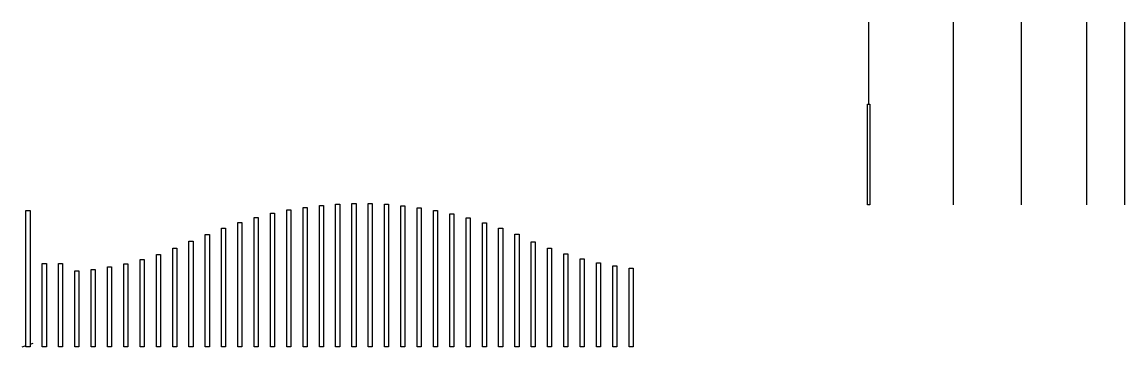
# Model space of a CAD drawing. Header units: millimetres. Extents: x -244126 to 368105, y -173968 to 259060.
# Drawn here: x -206206 to -179139, y -7092 to 873 of the extents above; entities that cross this region are included whole.
import ezdxf

# ---------------------------------------------------------------- set-up
doc = ezdxf.new("R2010")
doc.units = ezdxf.units.MM
doc.header["$MEASUREMENT"] = 0
for name, color, linetype in [('000 - WIPEOUT', 250, 'Continuous'), ('002 - STRUCTURAL STEEL', 4, 'Continuous'), ('A04_TUBE SERIES', 7, 'Continuous')]:
    doc.layers.add(name, color=color, linetype=linetype)

# ---------------------------------------------------------------- blocks, each defined once
blk = doc.blocks.new('*U4056')
at = {"color": 0}
blk.add_wipeout([(-50, 1986), (50, 1986), (50, 0), (-50, 0)], dxfattribs=at).dxf.layer = '000 - WIPEOUT'
at = {"layer": '002 - STRUCTURAL STEEL', "color": 0, "linetype": 'ByBlock'}
blk.add_lwpolyline([(-50, 1986), (50, 1986), (50, 0), (-50, 0)], close=True, dxfattribs=at)
blk = doc.blocks.new('*U4057')
at = {"color": 0}
blk.add_wipeout([(-50, 2064), (50, 2064), (50, 0), (-50, 0)], dxfattribs=at).dxf.layer = '000 - WIPEOUT'
at = {"layer": '002 - STRUCTURAL STEEL', "color": 0, "linetype": 'ByBlock'}
blk.add_lwpolyline([(-50, 2064), (50, 2064), (50, 0), (-50, 0)], close=True, dxfattribs=at)
blk = doc.blocks.new('*U4058')
at = {"color": 0}
blk.add_wipeout([(-50, 2162), (50, 2162), (50, 0), (-50, 0)], dxfattribs=at).dxf.layer = '000 - WIPEOUT'
at = {"layer": '002 - STRUCTURAL STEEL', "color": 0, "linetype": 'ByBlock'}
blk.add_lwpolyline([(-50, 2162), (50, 2162), (50, 0), (-50, 0)], close=True, dxfattribs=at)
blk = doc.blocks.new('*U4059')
at = {"color": 0}
blk.add_wipeout([(-50, 2279), (50, 2279), (50, 0), (-50, 0)], dxfattribs=at).dxf.layer = '000 - WIPEOUT'
at = {"layer": '002 - STRUCTURAL STEEL', "color": 0, "linetype": 'ByBlock'}
blk.add_lwpolyline([(-50, 2279), (50, 2279), (50, 0), (-50, 0)], close=True, dxfattribs=at)
blk = doc.blocks.new('*U4039')
at = {"color": 0}
blk.add_wipeout([(-50, 2418), (50, 2418), (50, 0), (-50, 0)], dxfattribs=at).dxf.layer = '000 - WIPEOUT'
at = {"layer": '002 - STRUCTURAL STEEL', "color": 0, "linetype": 'ByBlock'}
blk.add_lwpolyline([(-50, 2418), (50, 2418), (50, 0), (-50, 0)], close=True, dxfattribs=at)
blk = doc.blocks.new('*U4060')
at = {"color": 0}
blk.add_wipeout([(-50, 2578), (50, 2578), (50, 0), (-50, 0)], dxfattribs=at).dxf.layer = '000 - WIPEOUT'
at = {"layer": '002 - STRUCTURAL STEEL', "color": 0, "linetype": 'ByBlock'}
blk.add_lwpolyline([(-50, 2578), (50, 2578), (50, 0), (-50, 0)], close=True, dxfattribs=at)
blk = doc.blocks.new('*U4061')
at = {"color": 0}
blk.add_wipeout([(-50, 2761), (50, 2761), (50, 0), (-50, 0)], dxfattribs=at).dxf.layer = '000 - WIPEOUT'
at = {"layer": '002 - STRUCTURAL STEEL', "color": 0, "linetype": 'ByBlock'}
blk.add_lwpolyline([(-50, 2761), (50, 2761), (50, 0), (-50, 0)], close=True, dxfattribs=at)
blk = doc.blocks.new('*U4052')
at = {"color": 0}
blk.add_wipeout([(-50, 2908), (50, 2908), (50, 0), (-50, 0)], dxfattribs=at).dxf.layer = '000 - WIPEOUT'
at = {"layer": '002 - STRUCTURAL STEEL', "color": 0, "linetype": 'ByBlock'}
blk.add_lwpolyline([(-50, 2908), (50, 2908), (50, 0), (-50, 0)], close=True, dxfattribs=at)
blk = doc.blocks.new('*U4053')
at = {"color": 0}
blk.add_wipeout([(-50, 3045), (50, 3045), (50, 0), (-50, 0)], dxfattribs=at).dxf.layer = '000 - WIPEOUT'
at = {"layer": '002 - STRUCTURAL STEEL', "color": 0, "linetype": 'ByBlock'}
blk.add_lwpolyline([(-50, 3045), (50, 3045), (50, 0), (-50, 0)], close=True, dxfattribs=at)
blk = doc.blocks.new('*U4054')
at = {"color": 0}
blk.add_wipeout([(-50, 3164), (50, 3164), (50, 0), (-50, 0)], dxfattribs=at).dxf.layer = '000 - WIPEOUT'
at = {"layer": '002 - STRUCTURAL STEEL', "color": 0, "linetype": 'ByBlock'}
blk.add_lwpolyline([(-50, 3164), (50, 3164), (50, 0), (-50, 0)], close=True, dxfattribs=at)
blk = doc.blocks.new('*U4055')
at = {"color": 0}
blk.add_wipeout([(-50, 3264), (50, 3264), (50, 0), (-50, 0)], dxfattribs=at).dxf.layer = '000 - WIPEOUT'
at = {"layer": '002 - STRUCTURAL STEEL', "color": 0, "linetype": 'ByBlock'}
blk.add_lwpolyline([(-50, 3264), (50, 3264), (50, 0), (-50, 0)], close=True, dxfattribs=at)
blk = doc.blocks.new('*U4047')
at = {"color": 0}
blk.add_wipeout([(-50, 3347), (50, 3347), (50, 0), (-50, 0)], dxfattribs=at).dxf.layer = '000 - WIPEOUT'
at = {"layer": '002 - STRUCTURAL STEEL', "color": 0, "linetype": 'ByBlock'}
blk.add_lwpolyline([(-50, 3347), (50, 3347), (50, 0), (-50, 0)], close=True, dxfattribs=at)
blk = doc.blocks.new('*U4048')
at = {"color": 0}
blk.add_wipeout([(-50, 3413), (50, 3413), (50, 0), (-50, 0)], dxfattribs=at).dxf.layer = '000 - WIPEOUT'
at = {"layer": '002 - STRUCTURAL STEEL', "color": 0, "linetype": 'ByBlock'}
blk.add_lwpolyline([(-50, 3413), (50, 3413), (50, 0), (-50, 0)], close=True, dxfattribs=at)
blk = doc.blocks.new('*U4049')
at = {"color": 0}
blk.add_wipeout([(-50, 3463), (50, 3463), (50, 0), (-50, 0)], dxfattribs=at).dxf.layer = '000 - WIPEOUT'
at = {"layer": '002 - STRUCTURAL STEEL', "color": 0, "linetype": 'ByBlock'}
blk.add_lwpolyline([(-50, 3463), (50, 3463), (50, 0), (-50, 0)], close=True, dxfattribs=at)
blk = doc.blocks.new('*U4050')
at = {"color": 0}
blk.add_wipeout([(-50, 3497), (50, 3497), (50, 0), (-50, 0)], dxfattribs=at).dxf.layer = '000 - WIPEOUT'
at = {"layer": '002 - STRUCTURAL STEEL', "color": 0, "linetype": 'ByBlock'}
blk.add_lwpolyline([(-50, 3497), (50, 3497), (50, 0), (-50, 0)], close=True, dxfattribs=at)
blk = doc.blocks.new('*U4051')
at = {"color": 0}
blk.add_wipeout([(-50, 3514), (50, 3514), (50, 0), (-50, 0)], dxfattribs=at).dxf.layer = '000 - WIPEOUT'
at = {"layer": '002 - STRUCTURAL STEEL', "color": 0, "linetype": 'ByBlock'}
blk.add_lwpolyline([(-50, 3514), (50, 3514), (50, 0), (-50, 0)], close=True, dxfattribs=at)
blk = doc.blocks.new('*U4042')
at = {"color": 0}
blk.add_wipeout([(-50, 3515), (50, 3515), (50, 0), (-50, 0)], dxfattribs=at).dxf.layer = '000 - WIPEOUT'
at = {"layer": '002 - STRUCTURAL STEEL', "color": 0, "linetype": 'ByBlock'}
blk.add_lwpolyline([(-50, 3515), (50, 3515), (50, 0), (-50, 0)], close=True, dxfattribs=at)
blk = doc.blocks.new('*U4043')
at = {"color": 0}
blk.add_wipeout([(-50, 3500), (50, 3500), (50, 0), (-50, 0)], dxfattribs=at).dxf.layer = '000 - WIPEOUT'
at = {"layer": '002 - STRUCTURAL STEEL', "color": 0, "linetype": 'ByBlock'}
blk.add_lwpolyline([(-50, 3500), (50, 3500), (50, 0), (-50, 0)], close=True, dxfattribs=at)
blk = doc.blocks.new('*U4044')
at = {"color": 0}
blk.add_wipeout([(-50, 3469), (50, 3469), (50, 0), (-50, 0)], dxfattribs=at).dxf.layer = '000 - WIPEOUT'
at = {"layer": '002 - STRUCTURAL STEEL', "color": 0, "linetype": 'ByBlock'}
blk.add_lwpolyline([(-50, 3469), (50, 3469), (50, 0), (-50, 0)], close=True, dxfattribs=at)
blk = doc.blocks.new('*U4045')
at = {"color": 0}
blk.add_wipeout([(-50, 3421), (50, 3421), (50, 0), (-50, 0)], dxfattribs=at).dxf.layer = '000 - WIPEOUT'
at = {"layer": '002 - STRUCTURAL STEEL', "color": 0, "linetype": 'ByBlock'}
blk.add_lwpolyline([(-50, 3421), (50, 3421), (50, 0), (-50, 0)], close=True, dxfattribs=at)
blk = doc.blocks.new('*U4046')
at = {"color": 0}
blk.add_wipeout([(-50, 3358), (50, 3358), (50, 0), (-50, 0)], dxfattribs=at).dxf.layer = '000 - WIPEOUT'
at = {"layer": '002 - STRUCTURAL STEEL', "color": 0, "linetype": 'ByBlock'}
blk.add_lwpolyline([(-50, 3358), (50, 3358), (50, 0), (-50, 0)], close=True, dxfattribs=at)
blk = doc.blocks.new('*U4027')
at = {"color": 0}
blk.add_wipeout([(-50, 3277), (50, 3277), (50, 0), (-50, 0)], dxfattribs=at).dxf.layer = '000 - WIPEOUT'
at = {"layer": '002 - STRUCTURAL STEEL', "color": 0, "linetype": 'ByBlock'}
blk.add_lwpolyline([(-50, 3277), (50, 3277), (50, 0), (-50, 0)], close=True, dxfattribs=at)
blk = doc.blocks.new('*U4028')
at = {"color": 0}
blk.add_wipeout([(-50, 3177), (50, 3177), (50, 0), (-50, 0)], dxfattribs=at).dxf.layer = '000 - WIPEOUT'
at = {"layer": '002 - STRUCTURAL STEEL', "color": 0, "linetype": 'ByBlock'}
blk.add_lwpolyline([(-50, 3177), (50, 3177), (50, 0), (-50, 0)], close=True, dxfattribs=at)
blk = doc.blocks.new('*U4029')
at = {"color": 0}
blk.add_wipeout([(-50, 3049), (50, 3049), (50, 0), (-50, 0)], dxfattribs=at).dxf.layer = '000 - WIPEOUT'
at = {"layer": '002 - STRUCTURAL STEEL', "color": 0, "linetype": 'ByBlock'}
blk.add_lwpolyline([(-50, 3049), (50, 3049), (50, 0), (-50, 0)], close=True, dxfattribs=at)
blk = doc.blocks.new('*U4030')
at = {"color": 0}
blk.add_wipeout([(-50, 2909), (50, 2909), (50, 0), (-50, 0)], dxfattribs=at).dxf.layer = '000 - WIPEOUT'
at = {"layer": '002 - STRUCTURAL STEEL', "color": 0, "linetype": 'ByBlock'}
blk.add_lwpolyline([(-50, 2909), (50, 2909), (50, 0), (-50, 0)], close=True, dxfattribs=at)
blk = doc.blocks.new('*U4038')
at = {"color": 0}
blk.add_wipeout([(-50, 2757), (50, 2757), (50, 0), (-50, 0)], dxfattribs=at).dxf.layer = '000 - WIPEOUT'
at = {"layer": '002 - STRUCTURAL STEEL', "color": 0, "linetype": 'ByBlock'}
blk.add_lwpolyline([(-50, 2757), (50, 2757), (50, 0), (-50, 0)], close=True, dxfattribs=at)
blk = doc.blocks.new('*U4062')
at = {"color": 0}
blk.add_wipeout([(-50, 2593), (50, 2593), (50, 0), (-50, 0)], dxfattribs=at).dxf.layer = '000 - WIPEOUT'
at = {"layer": '002 - STRUCTURAL STEEL', "color": 0, "linetype": 'ByBlock'}
blk.add_lwpolyline([(-50, 2593), (50, 2593), (50, 0), (-50, 0)], close=True, dxfattribs=at)
blk = doc.blocks.new('*U4040')
at = {"color": 0}
blk.add_wipeout([(-50, 2269), (50, 2269), (50, 0), (-50, 0)], dxfattribs=at).dxf.layer = '000 - WIPEOUT'
at = {"layer": '002 - STRUCTURAL STEEL', "color": 0, "linetype": 'ByBlock'}
blk.add_lwpolyline([(-50, 2269), (50, 2269), (50, 0), (-50, 0)], close=True, dxfattribs=at)
blk = doc.blocks.new('*U4041')
at = {"color": 0}
blk.add_wipeout([(-50, 2144), (50, 2144), (50, 0), (-50, 0)], dxfattribs=at).dxf.layer = '000 - WIPEOUT'
at = {"layer": '002 - STRUCTURAL STEEL', "color": 0, "linetype": 'ByBlock'}
blk.add_lwpolyline([(-50, 2144), (50, 2144), (50, 0), (-50, 0)], close=True, dxfattribs=at)
blk = doc.blocks.new('*U4034')
at = {"color": 0}
blk.add_wipeout([(-50, 2041), (50, 2041), (50, 0), (-50, 0)], dxfattribs=at).dxf.layer = '000 - WIPEOUT'
at = {"layer": '002 - STRUCTURAL STEEL', "color": 0, "linetype": 'ByBlock'}
blk.add_lwpolyline([(-50, 2041), (50, 2041), (50, 0), (-50, 0)], close=True, dxfattribs=at)
blk = doc.blocks.new('*U4014')
at = {"color": 0}
blk.add_wipeout([(-50, 1960), (50, 1960), (50, 0), (-50, 0)], dxfattribs=at).dxf.layer = '000 - WIPEOUT'
at = {"layer": '002 - STRUCTURAL STEEL', "color": 0, "linetype": 'ByBlock'}
blk.add_lwpolyline([(-50, 1960), (50, 1960), (50, 0), (-50, 0)], close=True, dxfattribs=at)
blk = doc.blocks.new('*U4035')
at = {"color": 0}
blk.add_wipeout([(-50, 1901), (50, 1901), (50, 0), (-50, 0)], dxfattribs=at).dxf.layer = '000 - WIPEOUT'
at = {"layer": '002 - STRUCTURAL STEEL', "color": 0, "linetype": 'ByBlock'}
blk.add_lwpolyline([(-50, 1901), (50, 1901), (50, 0), (-50, 0)], close=True, dxfattribs=at)
blk = doc.blocks.new('*U4036')
at = {"color": 0}
blk.add_wipeout([(-50, 1862), (50, 1862), (50, 0), (-50, 0)], dxfattribs=at).dxf.layer = '000 - WIPEOUT'
at = {"layer": '002 - STRUCTURAL STEEL', "color": 0, "linetype": 'ByBlock'}
blk.add_lwpolyline([(-50, 1862), (50, 1862), (50, 0), (-50, 0)], close=True, dxfattribs=at)
blk = doc.blocks.new('*U4037')
at = {"color": 0}
blk.add_wipeout([(-50, 2043), (50, 2043), (50, 0), (-50, 0)], dxfattribs=at).dxf.layer = '000 - WIPEOUT'
at = {"layer": '002 - STRUCTURAL STEEL', "color": 0, "linetype": 'ByBlock'}
blk.add_lwpolyline([(-50, 2043), (50, 2043), (50, 0), (-50, 0)], close=True, dxfattribs=at)
blk = doc.blocks.new('*U4031')
at = {"color": 0}
blk.add_wipeout([(-50, 2045), (50, 2045), (50, 0), (-50, 0)], dxfattribs=at).dxf.layer = '000 - WIPEOUT'
at = {"layer": '002 - STRUCTURAL STEEL', "color": 0, "linetype": 'ByBlock'}
blk.add_lwpolyline([(-50, 2045), (50, 2045), (50, 0), (-50, 0)], close=True, dxfattribs=at)
blk = doc.blocks.new('*U4032')
at = {"color": 0}
blk.add_wipeout([(-50, 1927), (50, 1927), (50, 0), (-50, 0)], dxfattribs=at).dxf.layer = '000 - WIPEOUT'
at = {"layer": '002 - STRUCTURAL STEEL', "color": 0, "linetype": 'ByBlock'}
blk.add_lwpolyline([(-50, 1927), (50, 1927), (50, 0), (-50, 0)], close=True, dxfattribs=at)
blk = doc.blocks.new('*U4033')
at = {"color": 0}
blk.add_wipeout([(-50, 3341), (50, 3341), (50, 0), (-50, 0)], dxfattribs=at).dxf.layer = '000 - WIPEOUT'
at = {"layer": '002 - STRUCTURAL STEEL', "color": 0, "linetype": 'ByBlock'}
blk.add_lwpolyline([(-50, 3341), (50, 3341), (50, 0), (-50, 0)], close=True, dxfattribs=at)
blk = doc.blocks.new('*U4066')
at = {"color": 0}
blk.add_wipeout([(-25, 2464), (25, 2464), (25, 0), (-25, 0)], dxfattribs=at).dxf.layer = '000 - WIPEOUT'
at = {"layer": '002 - STRUCTURAL STEEL', "color": 0, "linetype": 'ByBlock'}
blk.add_lwpolyline([(-25, 2464), (25, 2464), (25, 0), (-25, 0)], close=True, dxfattribs=at)

msp = doc.modelspace()

# ---------------------------------------------------------------- linework, layer by layer
at = {"color": 3, "linetype": 'ByBlock'}
for p, q in [((-185428.1986, -3607.62707), (-185428.1986, 872.99211)), ((-183343.34512, -3607.62707), (-183343.34512, 872.99211)), ((-181675.46317, -3607.62707), (-181675.46317, 872.99211)), ((-180077.07568, -3607.62707), (-180077.07568, 872.99211)), ((-179138.89153, -3607.62707), (-179138.89153, 872.99211)), ((-206205.83302, -7090.76787), (-205931.19329, -6998.23003))]:
    msp.add_line(p, q, dxfattribs=at)

# ---------------------------------------------------------------- block references
at = {"layer": 'A04_TUBE SERIES', "color": 1, "linetype": 'ByBlock'}
for name, p in [('*U4046', (-199659.53412, -7092.06165)), ('*U4045', (-199259.53412, -7092.06165)), ('*U4044', (-198859.53412, -7092.06165)), ('*U4043', (-198459.53412, -7092.06165)), ('*U4042', (-198059.53412, -7092.06165)), ('*U4051', (-197659.53412, -7092.06165)), ('*U4050', (-197259.53412, -7092.06165)), ('*U4049', (-196859.53412, -7092.06165)), ('*U4048', (-196459.53412, -7092.06165)), ('*U4047', (-196059.53412, -7092.06165)), ('*U4029', (-200859.53412, -7092.06165)), ('*U4028', (-200459.53412, -7092.06165)), ('*U4027', (-200059.53412, -7092.06165)), ('*U4055', (-195659.53412, -7092.06165)), ('*U4054', (-195259.53412, -7092.06165)), ('*U4053', (-194859.53412, -7092.06165)), ('*U4030', (-201259.53412, -7092.06165)), ('*U4052', (-194459.53412, -7092.06165)), ('*U4062', (-202059.53412, -7092.06165)), ('*U4038', (-201659.53412, -7092.06165)), ('*U4061', (-194059.53412, -7092.06165)), ('*U4060', (-193659.53412, -7092.06165)), ('*U4040', (-202859.53412, -7092.06165)), ('*U4039', (-202459.53412, -7092.06165)), ('*U4039', (-193259.53412, -7092.06165)), ('*U4059', (-192859.53412, -7092.06165)), ('*U4031', (-205659.53412, -7092.06165)), ('*U4037', (-205259.53412, -7092.06165)), ('*U4014', (-204059.53412, -7092.06165)), ('*U4034', (-203659.53412, -7092.06165)), ('*U4041', (-203259.53412, -7092.06165)), ('*U4058', (-192459.53412, -7092.06165)), ('*U4057', (-192059.53412, -7092.06165)), ('*U4056', (-191659.53412, -7092.06165)), ('*U4036', (-204859.53412, -7092.06165)), ('*U4035', (-204459.53412, -7092.06165)), ('*U4032', (-191259.53412, -7092.06165))]:
    msp.add_blockref(name, p, dxfattribs=at)

# ---------------------------------------------------------------- next in the draw order: block references
for name, p in [('*U4066', (-185428.1986, -3607.62707)), ('*U4033', (-206059.53412, -7092.06165))]:
    msp.add_blockref(name, p, dxfattribs=at)

doc.saveas('drawing.dxf')
